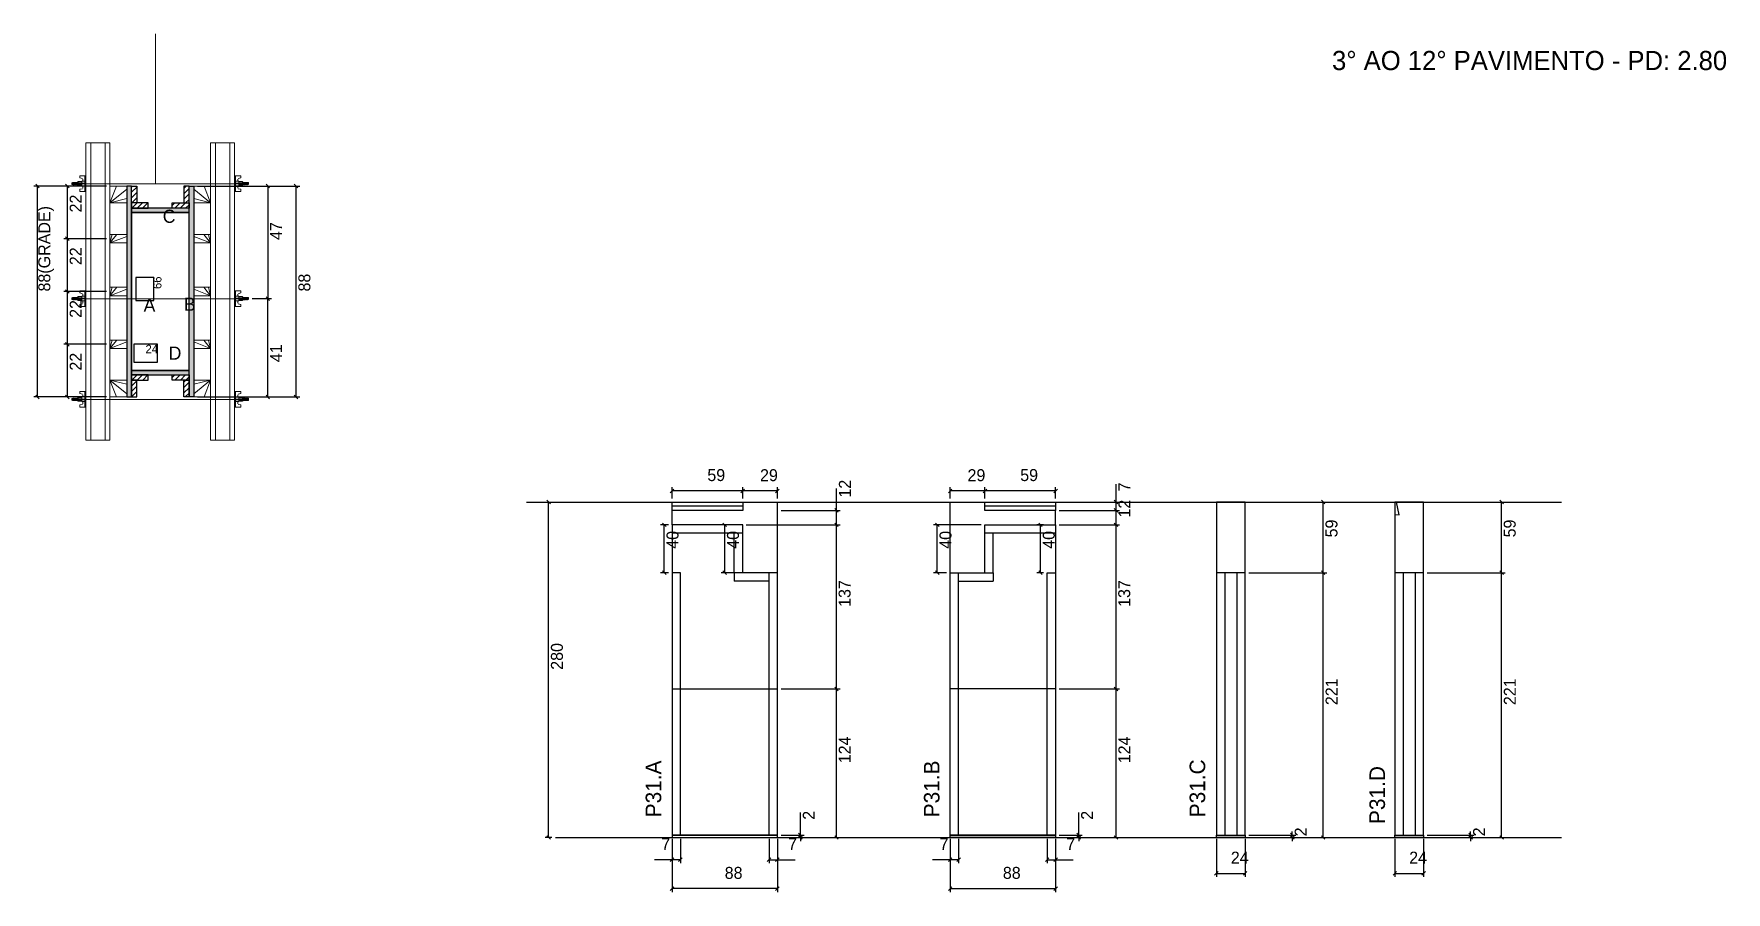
# Model space of a CAD drawing. Header units: metres. Extents: x 7427 to 8840, y 2883 to 3600.
import ezdxf

# ---------------------------------------------------------------- set-up
doc = ezdxf.new("R2010")
doc.units = ezdxf.units.M
for name, color, linetype in [('CHAPA', 7, 'Continuous'), ('COTA', 7, 'Continuous'), ('Hachura', 7, 'Continuous'), ('Madeira', 7, 'Continuous'), ('NIVEL 2° PAV.', 7, 'Continuous'), ('NOMENCLATURA', 7, 'Continuous'), ('Nível', 7, 'Continuous'), ('Painéis', 7, 'Continuous'), ('Perfil Metálico', 7, 'Continuous'), ('SARR_2.2x7', 7, 'Continuous'), ('SARRAFO', 7, 'Continuous'), ('Texto Seção', 7, 'Continuous'), ('TEXTO_GERAL', 7, 'Continuous')]:
    doc.layers.add(name, color=color, linetype=linetype)

msp = doc.modelspace()

# ---------------------------------------------------------------- hatches: boundary and pattern name
at = {"layer": 'COTA'}
h = msp.add_hatch(dxfattribs=at)
h.set_pattern_fill('AR-CONC')
h.paths.add_polyline_path([(8414.2, 3149.9), (8438.2, 3149.9), (8438.2, 3208.9), (8414.2, 3208.9), (8414.2, 3149.9)])
h = msp.add_hatch(dxfattribs=at)
h.set_pattern_fill('AR-CONC')
h.paths.add_polyline_path([(8563.1, 3149.9), (8587.1, 3149.9), (8587.1, 3208.9), (8563.1, 3208.9), (8563.1, 3149.9)])
at = {"layer": 'Hachura'}
h = msp.add_hatch(color=7, dxfattribs=at)
h.dxf.hatch_style = 1
h.paths.add_polyline_path([(7508.5, 3472.6), (7504.5, 3472.6), (7504.5, 3296.6), (7508.5, 3296.6), (7508.5, 3472.6)])
h = msp.add_hatch(dxfattribs=at)
h.set_pattern_fill('ANSI31')
h.paths.add_polyline_path([(7508.5, 3458.6), (7512.9, 3458.6), (7512.9, 3472.6), (7508.5, 3472.6), (7508.5, 3458.6)])
h = msp.add_hatch(dxfattribs=at)
h.set_pattern_fill('ANSI31')
h.paths.add_polyline_path([(7556.5, 3458.6), (7552.1, 3458.6), (7552.1, 3472.6), (7556.5, 3472.6), (7556.5, 3458.6)])
h = msp.add_hatch(color=7, dxfattribs=at)
h.dxf.hatch_style = 1
h.paths.add_polyline_path([(7556.5, 3472.6), (7560.5, 3472.6), (7560.5, 3296.6), (7556.5, 3296.6), (7556.5, 3472.6)])
h = msp.add_hatch(dxfattribs=at)
h.set_pattern_fill('ANSI31')
h.paths.add_polyline_path([(7508.5, 3454.2), (7508.5, 3458.6), (7522.5, 3458.6), (7522.5, 3454.2), (7508.5, 3454.2)])
h = msp.add_hatch(color=7, dxfattribs=at)
h.dxf.hatch_style = 1
h.paths.add_polyline_path([(7556.5, 3450.6), (7556.5, 3454.2), (7508.5, 3454.2), (7508.5, 3450.6), (7556.5, 3450.6)])
h = msp.add_hatch(color=7, dxfattribs=at)
h.dxf.hatch_style = 1
h.paths.add_polyline_path([(7556.5, 3450.6), (7556.5, 3454.2), (7508.5, 3454.2), (7508.5, 3450.6), (7556.5, 3450.6)])
h = msp.add_hatch(dxfattribs=at)
h.set_pattern_fill('ANSI31')
h.paths.add_polyline_path([(7556.5, 3454.2), (7556.5, 3458.6), (7542.5, 3458.6), (7542.5, 3454.2), (7556.5, 3454.2)])
h = msp.add_hatch(color=7, dxfattribs=at)
h.dxf.hatch_style = 1
h.paths.add_polyline_path([(7556.5, 3315), (7556.5, 3318.6), (7508.5, 3318.6), (7508.5, 3315), (7556.5, 3315)])
h = msp.add_hatch(color=7, dxfattribs=at)
h.dxf.hatch_style = 1
h.paths.add_polyline_path([(7556.5, 3315), (7556.5, 3318.6), (7508.5, 3318.6), (7508.5, 3315), (7556.5, 3315)])
h = msp.add_hatch(dxfattribs=at)
h.set_pattern_fill('ANSI31')
h.paths.add_polyline_path([(7508.5, 3310.6), (7508.5, 3315), (7522.5, 3315), (7522.5, 3310.6), (7508.5, 3310.6)])
h = msp.add_hatch(dxfattribs=at)
h.set_pattern_fill('ANSI31')
h.paths.add_polyline_path([(7508.5, 3310.6), (7512.9, 3310.6), (7512.9, 3296.6), (7508.5, 3296.6), (7508.5, 3310.6)])
h = msp.add_hatch(dxfattribs=at)
h.set_pattern_fill('ANSI31')
h.paths.add_polyline_path([(7556.5, 3310.6), (7556.5, 3315), (7542.5, 3315), (7542.5, 3310.6), (7556.5, 3310.6)])
h = msp.add_hatch(dxfattribs=at)
h.set_pattern_fill('ANSI31')
h.paths.add_polyline_path([(7556.5, 3310.6), (7552.1, 3310.6), (7552.1, 3296.6), (7556.5, 3296.6), (7556.5, 3310.6)])

# ---------------------------------------------------------------- linework, layer by layer
at = {"layer": 'CHAPA', "color": 1, "lineweight": 25}
for points in [[(7508.5, 3472.6), (7504.5, 3472.6), (7504.5, 3296.6), (7508.5, 3296.6)], [(7508.5, 3472.6), (7504.5, 3472.6), (7504.5, 3296.6), (7508.5, 3296.6)], [(7556.5, 3472.6), (7560.5, 3472.6), (7560.5, 3296.6), (7556.5, 3296.6)], [(7556.5, 3472.6), (7560.5, 3472.6), (7560.5, 3296.6), (7556.5, 3296.6)], [(7556.5, 3450.6), (7556.5, 3454.2), (7508.5, 3454.2), (7508.5, 3450.6)], [(7556.5, 3450.6), (7556.5, 3454.2), (7508.5, 3454.2), (7508.5, 3450.6)], [(7556.5, 3315), (7556.5, 3318.6), (7508.5, 3318.6), (7508.5, 3315)], [(7556.5, 3315), (7556.5, 3318.6), (7508.5, 3318.6), (7508.5, 3315)]]:
    msp.add_lwpolyline(points, close=True, dxfattribs=at)
at = {"layer": 'COTA', "color": 241, "lineweight": 25}
for p, q in [((7487.5, 3472.6), (7427, 3472.6)), ((7430, 3296.6), (7430, 3472.6)), ((7487.5, 3472.6), (7451.9, 3472.6)), ((7454.9, 3472.6), (7454.9, 3428.6)), ((7563.5, 3472.6), (7648.9, 3472.6)), ((7597.5, 3472.6), (7625.3, 3472.6)), ((7622.3, 3472.6), (7622.3, 3378.7)), ((7645.9, 3296.6), (7645.9, 3472.6)), ((7487.5, 3428.6), (7451.9, 3428.6)), ((7487.5, 3428.6), (7451.9, 3428.6)), ((7454.9, 3428.6), (7454.9, 3384.6)), ((7487.5, 3384.6), (7451.9, 3384.6)), ((7487.5, 3384.6), (7451.9, 3384.6)), ((7454.9, 3384.6), (7454.9, 3340.6)), ((7609.3, 3378.7), (7625.3, 3378.7)), ((7609.3, 3378.7), (7625.3, 3378.7)), ((7622.3, 3296.6), (7622.3, 3378.7)), ((7487.5, 3340.6), (7451.9, 3340.6)), ((7487.5, 3340.6), (7451.9, 3340.6)), ((7454.9, 3340.6), (7454.9, 3296.6)), ((7487.5, 3296.6), (7427, 3296.6)), ((7487.5, 3296.6), (7451.9, 3296.6)), ((7563.5, 3296.6), (7648.9, 3296.6)), ((7597.5, 3296.6), (7625.3, 3296.6)), ((8018.7, 3208.9), (8047.7, 3208.9)), ((8047.7, 3149.9), (8047.7, 3208.9)), ((8191.9, 3149.9), (8191.9, 3208.9)), ((8191.9, 3208.9), (8220.9, 3208.9)), ((7959.7, 3189.9), (7959.7, 3201.9)), ((8279.9, 3189.9), (8279.9, 3201.9)), ((8272.9, 3149.9), (8279.9, 3149.9))]:
    msp.add_line(p, q, dxfattribs=at)
at = {"layer": 'COTA', "color": 0, "lineweight": 25}
for p, q in [((7431.5, 3471.1), (7428.5, 3474.1)), ((7456.4, 3471.1), (7453.4, 3474.1)), ((7623.8, 3471.1), (7620.8, 3474.1)), ((7647.4, 3471.1), (7644.4, 3474.1)), ((7453.4, 3430.1), (7456.4, 3427.1)), ((7456.4, 3427.1), (7453.4, 3430.1)), ((7453.4, 3386.1), (7456.4, 3383.1)), ((7456.4, 3383.1), (7453.4, 3386.1)), ((7623.8, 3377.2), (7620.8, 3380.2)), ((7620.8, 3380.2), (7623.8, 3377.2)), ((7453.4, 3342.1), (7456.4, 3339.1)), ((7456.4, 3339.1), (7453.4, 3342.1)), ((7428.5, 3298.1), (7431.5, 3295.1)), ((7453.4, 3298.1), (7456.4, 3295.1)), ((7620.8, 3298.1), (7623.8, 3295.1)), ((7644.4, 3298.1), (7647.4, 3295.1)), ((7961.2, 3219.7), (7958.2, 3216.7)), ((8017.2, 3216.7), (8020.2, 3219.7)), ((8020.2, 3219.7), (8017.2, 3216.7)), ((8046.2, 3216.7), (8049.2, 3219.7)), ((8193.4, 3219.7), (8190.4, 3216.7)), ((8219.4, 3216.7), (8222.4, 3219.7)), ((8222.4, 3219.7), (8219.4, 3216.7)), ((8278.4, 3216.7), (8281.4, 3219.7)), ((8331.9, 3207.4), (8328.9, 3210.4)), ((8504.8, 3207.4), (8501.8, 3210.4)), ((8653.7, 3207.4), (8650.7, 3210.4)), ((8098.5, 3200.4), (8095.5, 3203.4)), ((8331.9, 3200.4), (8328.9, 3203.4)), ((8328.9, 3203.4), (8331.9, 3200.4)), ((7954.7, 3188.4), (7951.7, 3191.4)), ((8005.2, 3188.4), (8002.2, 3191.4)), ((8098.5, 3188.4), (8095.5, 3191.4)), ((8095.5, 3191.4), (8098.5, 3188.4)), ((8182.6, 3188.4), (8179.6, 3191.4)), ((8268.8, 3188.4), (8265.8, 3191.4)), ((8331.9, 3188.4), (8328.9, 3191.4)), ((8328.9, 3191.4), (8331.9, 3188.4)), ((7951.7, 3151.4), (7954.7, 3148.4)), ((8002.2, 3151.4), (8005.2, 3148.4)), ((8179.6, 3151.4), (8182.6, 3148.4)), ((8265.8, 3151.4), (8268.8, 3148.4)), ((8501.8, 3151.4), (8504.8, 3148.4)), ((8504.8, 3148.4), (8501.8, 3151.4)), ((8650.7, 3151.4), (8653.7, 3148.4)), ((8653.7, 3148.4), (8650.7, 3151.4)), ((8095.5, 3054.4), (8098.5, 3051.4)), ((8098.5, 3051.4), (8095.5, 3054.4)), ((8328.9, 3054.4), (8331.9, 3051.4)), ((8331.9, 3051.4), (8328.9, 3054.4)), ((8065.4, 2932.4), (8068.4, 2929.4)), ((8068.4, 2927.4), (8065.4, 2930.4)), ((8095.5, 2930.4), (8098.5, 2927.4)), ((8297.7, 2932.4), (8300.7, 2929.4)), ((8300.7, 2927.4), (8297.7, 2930.4)), ((8328.9, 2930.4), (8331.9, 2927.4)), ((8476, 2932.4), (8479, 2929.4)), ((8479, 2927.4), (8476, 2930.4)), ((8501.8, 2930.4), (8504.8, 2927.4)), ((8624.9, 2932.4), (8627.9, 2929.4)), ((8627.9, 2927.4), (8624.9, 2930.4)), ((8650.7, 2930.4), (8653.7, 2927.4)), ((7961.2, 2911.9), (7958.2, 2908.9)), ((7965.2, 2908.9), (7968.2, 2911.9)), ((8042.2, 2911.9), (8039.2, 2908.9)), ((8046.2, 2908.9), (8049.2, 2911.9)), ((8193.4, 2911.9), (8190.4, 2908.9)), ((8197.4, 2908.9), (8200.4, 2911.9)), ((8274.4, 2911.9), (8271.4, 2908.9)), ((8278.4, 2908.9), (8281.4, 2911.9)), ((8415.7, 2900.5), (8412.7, 2897.5)), ((8436.7, 2897.5), (8439.7, 2900.5)), ((8564.6, 2900.5), (8561.6, 2897.5)), ((8585.6, 2897.5), (8588.6, 2900.5)), ((7961.2, 2887.8), (7958.2, 2884.8)), ((8046.2, 2884.8), (8049.2, 2887.8)), ((8193.4, 2887.8), (8190.4, 2884.8)), ((8278.4, 2884.8), (8281.4, 2887.8))]:
    msp.add_line(p, q, dxfattribs=at)
at = {"layer": 'COTA', "color": 180, "lineweight": 25}
for p, q in [((7527, 3396.2), (7512, 3396.2)), ((7512, 3396.2), (7512, 3377.2)), ((7527, 3377.2), (7527, 3396.2)), ((7512, 3377.2), (7527, 3377.2)), ((7530.1, 3340.6), (7510.4, 3340.6)), ((7510.4, 3340.6), (7510.4, 3325.6)), ((7530.1, 3325.6), (7530.1, 3340.6)), ((7510.4, 3325.6), (7530.1, 3325.6))]:
    msp.add_line(p, q, dxfattribs=at)
at = {"layer": 'COTA', "color": 4, "lineweight": 25}
for p, q in [((7959.7, 3211.9), (7959.7, 3221.2)), ((8018.7, 3211.9), (8018.7, 3221.2)), ((8018.7, 3211.9), (8018.7, 3221.2)), ((8047.7, 3211.9), (8047.7, 3221.2)), ((8191.9, 3211.9), (8191.9, 3221.2)), ((8220.9, 3211.9), (8220.9, 3221.2)), ((8220.9, 3211.9), (8220.9, 3221.2)), ((8279.9, 3211.9), (8279.9, 3221.2)), ((8330.4, 3208.9), (8330.4, 3223.7)), ((8018.7, 3218.2), (7959.7, 3218.2)), ((8047.7, 3218.2), (8018.7, 3218.2)), ((8097, 3201.9), (8097, 3220.2)), ((8220.9, 3218.2), (8191.9, 3218.2)), ((8279.9, 3218.2), (8220.9, 3218.2)), ((8282.9, 3208.9), (8333.4, 3208.9)), ((8330.4, 3201.9), (8330.4, 3208.9)), ((8441.2, 3208.9), (8506.3, 3208.9)), ((8503.3, 3149.9), (8503.3, 3208.9)), ((8590.1, 3208.9), (8655.2, 3208.9)), ((8652.2, 3149.9), (8652.2, 3208.9)), ((8050.7, 3201.9), (8100, 3201.9)), ((8097, 3189.9), (8097, 3201.9)), ((8282.9, 3201.9), (8333.4, 3201.9)), ((8282.9, 3201.9), (8333.4, 3201.9)), ((8330.4, 3189.9), (8330.4, 3201.9)), ((7956.7, 3189.9), (7950.2, 3189.9)), ((7953.2, 3149.9), (7953.2, 3189.9)), ((8015.7, 3189.9), (8000.7, 3189.9)), ((8003.7, 3149.9), (8003.7, 3189.9)), ((8021.7, 3189.9), (8100, 3189.9)), ((8021.7, 3189.9), (8100, 3189.9)), ((8097, 3052.9), (8097, 3189.9)), ((8217.9, 3189.9), (8178.1, 3189.9)), ((8181.1, 3149.9), (8181.1, 3189.9)), ((8269.9, 3189.9), (8264.3, 3189.9)), ((8267.3, 3149.9), (8267.3, 3189.9)), ((8282.9, 3189.9), (8333.4, 3189.9)), ((8282.9, 3189.9), (8333.4, 3189.9)), ((8330.4, 3052.9), (8330.4, 3189.9)), ((7956.7, 3149.9), (7950.2, 3149.9)), ((8015.7, 3149.9), (8000.7, 3149.9)), ((8188.9, 3149.9), (8178.1, 3149.9)), ((8269.9, 3149.9), (8264.3, 3149.9)), ((8441.2, 3149.9), (8506.3, 3149.9)), ((8441.2, 3149.9), (8506.3, 3149.9)), ((8503.3, 2928.9), (8503.3, 3149.9)), ((8590.1, 3149.9), (8655.2, 3149.9)), ((8590.1, 3149.9), (8655.2, 3149.9)), ((8652.2, 2928.9), (8652.2, 3149.9)), ((8050.7, 3052.9), (8100, 3052.9)), ((8050.7, 3052.9), (8100, 3052.9)), ((8097, 2928.9), (8097, 3052.9)), ((8282.9, 3052.9), (8333.4, 3052.9)), ((8282.9, 3052.9), (8333.4, 3052.9)), ((8330.4, 2928.9), (8330.4, 3052.9)), ((8066.9, 2930.9), (8066.9, 2949.7)), ((8299.2, 2930.9), (8299.2, 2949.7)), ((7959.7, 2927.9), (7959.7, 2883.3)), ((7959.7, 2925.9), (7959.7, 2907.4)), ((7966.7, 2927.9), (7966.7, 2907.4)), ((8040.7, 2927.9), (8040.7, 2907.4)), ((8047.7, 2927.9), (8047.7, 2883.3)), ((8047.7, 2925.9), (8047.7, 2907.4)), ((8050.7, 2930.9), (8069.9, 2930.9)), ((8050.7, 2928.9), (8069.9, 2928.9)), ((8050.7, 2928.9), (8100, 2928.9)), ((8066.9, 2928.9), (8066.9, 2930.9)), ((8066.9, 2928.9), (8066.9, 2925.9)), ((8191.9, 2927.9), (8191.9, 2883.3)), ((8191.9, 2925.9), (8191.9, 2907.4)), ((8198.9, 2927.9), (8198.9, 2907.4)), ((8272.9, 2927.9), (8272.9, 2907.4)), ((8279.9, 2927.9), (8279.9, 2883.3)), ((8279.9, 2925.9), (8279.9, 2907.4)), ((8282.9, 2930.9), (8302.2, 2930.9)), ((8282.9, 2928.9), (8302.2, 2928.9)), ((8282.9, 2928.9), (8333.4, 2928.9)), ((8299.2, 2928.9), (8299.2, 2930.9)), ((8299.2, 2928.9), (8299.2, 2925.9)), ((8414.2, 2927.9), (8414.2, 2896)), ((8438.2, 2927.9), (8438.2, 2896)), ((8441.2, 2930.9), (8480.5, 2930.9)), ((8441.2, 2928.9), (8480.5, 2928.9)), ((8441.2, 2928.9), (8506.3, 2928.9)), ((8477.5, 2930.9), (8477.5, 2933.9)), ((8477.5, 2928.9), (8477.5, 2930.9)), ((8477.5, 2928.9), (8477.5, 2925.9)), ((8563.1, 2927.9), (8563.1, 2896)), ((8587.1, 2927.9), (8587.1, 2896)), ((8590.1, 2930.9), (8629.4, 2930.9)), ((8590.1, 2928.9), (8629.4, 2928.9)), ((8590.1, 2928.9), (8655.2, 2928.9)), ((8626.4, 2930.9), (8626.4, 2933.9)), ((8626.4, 2928.9), (8626.4, 2930.9)), ((8626.4, 2928.9), (8626.4, 2925.9)), ((7959.7, 2910.4), (7945, 2910.4)), ((7966.7, 2910.4), (7959.7, 2910.4)), ((8040.7, 2910.4), (8047.7, 2910.4)), ((8047.7, 2910.4), (8062.4, 2910.4)), ((8191.9, 2910.4), (8177.2, 2910.4)), ((8198.9, 2910.4), (8191.9, 2910.4)), ((8272.9, 2910.4), (8279.9, 2910.4)), ((8279.9, 2910.4), (8294.7, 2910.4)), ((8414.2, 2899), (8438.2, 2899)), ((8563.1, 2899), (8587.1, 2899)), ((8047.7, 2886.3), (7959.7, 2886.3)), ((8191.9, 2886.3), (8279.9, 2886.3))]:
    msp.add_line(p, q, dxfattribs=at)
at = {"layer": 'COTA', "color": 241, "lineweight": 25}
for points in [[(8438.2, 3149.9), (8438.2, 3208.9), (8414.2, 3208.9), (8414.2, 3149.9)], [(8587.1, 3149.9), (8587.1, 3208.9), (8563.1, 3208.9), (8563.1, 3149.9)]]:
    msp.add_lwpolyline(points, dxfattribs=at)
at = {"layer": 'Hachura', "color": 0, "lineweight": 9}
for p, q in [((7459.1, 3475.7), (7458.7, 3475.3)), ((7458.7, 3475.3), (7458.7, 3474.1)), ((7459.4, 3475.7), (7459.1, 3475.7)), ((7459.1, 3473.7), (7459.1, 3475.7)), ((7459.4, 3475.7), (7460.3, 3473.7)), ((7459.4, 3475.7), (7460.3, 3473.7)), ((7459.5, 3475.7), (7460.6, 3473.6)), ((7460.8, 3473.6), (7459.7, 3475.8)), ((7460.5, 3475.7), (7459.9, 3475.7)), ((7460.9, 3473.7), (7459.9, 3475.7)), ((7460.5, 3475.7), (7461.5, 3473.7)), ((7460.6, 3475.7), (7461.7, 3473.6)), ((7461.9, 3473.6), (7460.9, 3475.8)), ((7461.7, 3475.7), (7461.1, 3475.7)), ((7462, 3473.7), (7461.1, 3475.7)), ((7461.3, 3475.7), (7461.1, 3475.7)), ((7461.7, 3475.7), (7462.7, 3473.7)), ((7461.8, 3475.7), (7462.9, 3473.6)), ((7463.1, 3473.6), (7462, 3475.8)), ((7462.9, 3475.7), (7462.2, 3475.7)), ((7463.2, 3473.7), (7462.2, 3475.7)), ((7462.9, 3475.7), (7463.8, 3473.7)), ((7463.8, 3474.5), (7463.2, 3475.8)), ((7463.8, 3474.8), (7463.4, 3475.7)), ((7463.8, 3475.7), (7463.4, 3475.7)), ((7463.8, 3473), (7463.8, 3476.3)), ((7463.8, 3476.3), (7467, 3476.3)), ((7463.9, 3473), (7463.9, 3476.3)), ((7470.5, 3481.1), (7465.4, 3481.1)), ((7465.4, 3481.1), (7465.4, 3479.4)), ((7465.4, 3479.4), (7467.6, 3478.8)), ((7467, 3476.6), (7467, 3472.7)), ((7469.6, 3476.6), (7467, 3476.6)), ((7467.8, 3478.5), (7467.8, 3476.6)), ((7469.6, 3481.1), (7469.6, 3468.2)), ((7469.6, 3481.1), (7469.6, 3475.9)), ((7469.6, 3480.9), (7470.5, 3480.9)), ((7469.6, 3480.7), (7470.5, 3480.7)), ((7469.6, 3480.4), (7470.5, 3480.4)), ((7469.6, 3479.9), (7470.5, 3479.9)), ((7469.6, 3479.1), (7470.5, 3479.1)), ((7469.6, 3477.7), (7470.5, 3477.7)), ((7469.6, 3474.6), (7469.6, 3476.6)), ((7469.6, 3475.9), (7469.6, 3475.3)), ((7469.9, 3475.6), (7469.7, 3475.6)), ((7470.4, 3475.6), (7469.9, 3475.6)), ((7470.5, 3468.2), (7470.5, 3481.1)), ((7470.5, 3469.1), (7470.5, 3477)), ((7594.5, 3468.2), (7594.5, 3481.1)), ((7594.5, 3481.1), (7599.7, 3481.1)), ((7595.5, 3480.9), (7594.5, 3480.9)), ((7595.5, 3480.7), (7594.5, 3480.7)), ((7595.5, 3480.4), (7594.5, 3480.4)), ((7595.5, 3479.9), (7594.5, 3479.9)), ((7595.5, 3479.1), (7594.5, 3479.1)), ((7595.5, 3477.7), (7594.5, 3477.7)), ((7594.5, 3469.1), (7594.5, 3477)), ((7594.7, 3475.6), (7595.1, 3475.6)), ((7595.1, 3475.6), (7595.3, 3475.6)), ((7595.4, 3481.1), (7595.4, 3468.2)), ((7595.4, 3481.1), (7595.4, 3475.9)), ((7595.4, 3474.6), (7595.4, 3476.6)), ((7595.4, 3476.6), (7598, 3476.6)), ((7595.4, 3475.9), (7595.4, 3475.3)), ((7597.2, 3478.5), (7597.2, 3476.6)), ((7599.7, 3479.4), (7597.5, 3478.8)), ((7598, 3476.6), (7598, 3472.7)), ((7601.2, 3476.3), (7598, 3476.3)), ((7599.7, 3481.1), (7599.7, 3479.4)), ((7601.2, 3473), (7601.2, 3476.3)), ((7601.2, 3473), (7601.2, 3476.3)), ((7601.2, 3474.5), (7601.9, 3475.8)), ((7602.2, 3475.7), (7601.2, 3473.7)), ((7601.2, 3474.8), (7601.7, 3475.7)), ((7601.2, 3475.7), (7601.7, 3475.7)), ((7601.9, 3473.7), (7602.9, 3475.7)), ((7602, 3473.6), (7603, 3475.8)), ((7602.2, 3475.7), (7602.9, 3475.7)), ((7603.3, 3475.7), (7602.2, 3473.6)), ((7603.4, 3475.7), (7602.4, 3473.7)), ((7603, 3473.7), (7604, 3475.7)), ((7603.1, 3473.6), (7604.2, 3475.8)), ((7603.4, 3475.7), (7604, 3475.7)), ((7604.4, 3475.7), (7603.4, 3473.6)), ((7604.5, 3475.7), (7603.6, 3473.7)), ((7603.8, 3475.7), (7604, 3475.7)), ((7604.2, 3473.7), (7605.2, 3475.7)), ((7604.3, 3473.6), (7605.4, 3475.8)), ((7604.5, 3475.7), (7605.2, 3475.7)), ((7605.6, 3475.7), (7604.5, 3473.6)), ((7605.7, 3475.7), (7604.7, 3473.7)), ((7605.7, 3475.7), (7604.7, 3473.7)), ((7605.7, 3475.7), (7606, 3475.7)), ((7606, 3475.7), (7606.3, 3475.3)), ((7606, 3473.7), (7606, 3475.7)), ((7606.3, 3475.3), (7606.3, 3474.1)), ((7459.1, 3473.7), (7458.7, 3474.1)), ((7459.7, 3473.7), (7459.1, 3475)), ((7459.6, 3473.6), (7459.1, 3474.8)), ((7459.1, 3474.3), (7459.4, 3473.6)), ((7459.1, 3474), (7459.2, 3473.7)), ((7459.7, 3473.7), (7460.3, 3473.7)), ((7461.5, 3473.7), (7460.9, 3473.7)), ((7462.2, 3473.7), (7462, 3473.7)), ((7462.2, 3473.7), (7462.7, 3473.7)), ((7463.2, 3473.7), (7463.8, 3473.7)), ((7463.8, 3475.3), (7467, 3475.3)), ((7463.8, 3473.7), (7467, 3473.7)), ((7467, 3473), (7463.8, 3473)), ((7465.4, 3469.9), (7467.6, 3470.4)), ((7465.4, 3468.2), (7465.4, 3469.9)), ((7469.6, 3468.2), (7465.4, 3468.2)), ((7467, 3472.7), (7467, 3473)), ((7467, 3472.7), (7467, 3473)), ((7467, 3472.7), (7469.6, 3472.7)), ((7469.6, 3475), (7467.6, 3475)), ((7467.6, 3474.4), (7469.6, 3474.4)), ((7467.8, 3470.8), (7467.8, 3472.7)), ((7469.6, 3474.6), (7470.5, 3474.6)), ((7469.6, 3471.6), (7470.5, 3471.6)), ((7469.6, 3470.2), (7470.5, 3470.2)), ((7469.6, 3469.3), (7470.5, 3469.3)), ((7469.6, 3468.9), (7470.5, 3468.9)), ((7469.6, 3468.5), (7470.5, 3468.5)), ((7469.6, 3468.3), (7470.5, 3468.3)), ((7469.6, 3468.2), (7470.5, 3468.2)), ((7469.8, 3473.7), (7470.2, 3473.7)), ((7595.4, 3474.6), (7594.5, 3474.6)), ((7595.5, 3471.6), (7594.5, 3471.6)), ((7595.5, 3470.2), (7594.5, 3470.2)), ((7595.5, 3469.3), (7594.5, 3469.3)), ((7595.5, 3468.9), (7594.5, 3468.9)), ((7595.5, 3468.5), (7594.5, 3468.5)), ((7595.5, 3468.3), (7594.5, 3468.3)), ((7595.4, 3468.2), (7594.5, 3468.2)), ((7595.3, 3473.7), (7594.9, 3473.7)), ((7595.4, 3475), (7597.4, 3475)), ((7597.4, 3474.4), (7595.4, 3474.4)), ((7598, 3472.7), (7595.4, 3472.7)), ((7595.4, 3468.2), (7599.7, 3468.2)), ((7597.2, 3470.8), (7597.2, 3472.7)), ((7599.7, 3469.9), (7597.5, 3470.4)), ((7601.2, 3475.3), (7598, 3475.3)), ((7601.2, 3473.7), (7598, 3473.7)), ((7598, 3473), (7601.2, 3473)), ((7598, 3472.7), (7598, 3473)), ((7598, 3472.7), (7598, 3473)), ((7599.7, 3468.2), (7599.7, 3469.9)), ((7601.9, 3473.7), (7601.2, 3473.7)), ((7602.8, 3473.7), (7602.4, 3473.7)), ((7602.8, 3473.7), (7603, 3473.7)), ((7603.6, 3473.7), (7604.2, 3473.7)), ((7605.4, 3473.7), (7604.7, 3473.7)), ((7605.4, 3473.7), (7606, 3475)), ((7605.4, 3473.6), (7606, 3474.8)), ((7606, 3474.3), (7605.7, 3473.6)), ((7606, 3474), (7605.9, 3473.7)), ((7606, 3473.7), (7606.3, 3474.1)), ((7459.1, 3379.7), (7458.7, 3379.3)), ((7458.7, 3379.3), (7458.7, 3378.1)), ((7459.1, 3377.7), (7458.7, 3378.1)), ((7459.4, 3379.7), (7459.1, 3379.7)), ((7459.1, 3377.7), (7459.1, 3379.7)), ((7459.7, 3377.7), (7459.1, 3379)), ((7459.6, 3377.6), (7459.1, 3378.8)), ((7459.1, 3378.3), (7459.4, 3377.6)), ((7459.1, 3378), (7459.2, 3377.7)), ((7459.4, 3379.7), (7460.3, 3377.7)), ((7459.4, 3379.7), (7460.3, 3377.7)), ((7459.5, 3379.7), (7460.6, 3377.6)), ((7460.8, 3377.6), (7459.7, 3379.8)), ((7459.7, 3377.7), (7460.3, 3377.7)), ((7460.5, 3379.7), (7459.9, 3379.7)), ((7460.9, 3377.7), (7459.9, 3379.7)), ((7460.5, 3379.7), (7461.5, 3377.7)), ((7460.6, 3379.7), (7461.7, 3377.6)), ((7461.9, 3377.6), (7460.9, 3379.8)), ((7461.5, 3377.7), (7460.9, 3377.7)), ((7461.7, 3379.7), (7461.1, 3379.7)), ((7462, 3377.7), (7461.1, 3379.7)), ((7461.3, 3379.7), (7461.1, 3379.7)), ((7461.7, 3379.7), (7462.7, 3377.7)), ((7461.8, 3379.7), (7462.9, 3377.6)), ((7463.1, 3377.6), (7462, 3379.8)), ((7462.2, 3377.7), (7462, 3377.7)), ((7462.9, 3379.7), (7462.2, 3379.7)), ((7463.2, 3377.7), (7462.2, 3379.7)), ((7462.2, 3377.7), (7462.7, 3377.7)), ((7462.9, 3379.7), (7463.8, 3377.7)), ((7463.8, 3378.5), (7463.2, 3379.8)), ((7463.2, 3377.7), (7463.8, 3377.7)), ((7463.8, 3378.8), (7463.4, 3379.7)), ((7463.8, 3379.7), (7463.4, 3379.7)), ((7463.8, 3377), (7463.8, 3380.3)), ((7463.8, 3380.3), (7467, 3380.3)), ((7463.8, 3379.3), (7467, 3379.3)), ((7463.8, 3377.7), (7467, 3377.7)), ((7467, 3377), (7463.8, 3377)), ((7463.9, 3377), (7463.9, 3380.3)), ((7470.5, 3385.1), (7465.4, 3385.1)), ((7465.4, 3385.1), (7465.4, 3383.4)), ((7465.4, 3383.4), (7467.6, 3382.8)), ((7467, 3380.6), (7467, 3376.7)), ((7469.6, 3380.6), (7467, 3380.6)), ((7467, 3376.7), (7467, 3377)), ((7467, 3376.7), (7467, 3377)), ((7467, 3376.7), (7469.6, 3376.7)), ((7469.6, 3379), (7467.6, 3379)), ((7467.6, 3378.4), (7469.6, 3378.4)), ((7467.8, 3382.5), (7467.8, 3380.6)), ((7467.8, 3374.8), (7467.8, 3376.7)), ((7469.6, 3385.1), (7469.6, 3372.2)), ((7469.6, 3385.1), (7469.6, 3379.9)), ((7469.6, 3384.9), (7470.5, 3384.9)), ((7469.6, 3384.7), (7470.5, 3384.7)), ((7469.6, 3384.4), (7470.5, 3384.4)), ((7469.6, 3383.9), (7470.5, 3383.9)), ((7469.6, 3383.1), (7470.5, 3383.1)), ((7469.6, 3381.7), (7470.5, 3381.7)), ((7469.6, 3378.6), (7469.6, 3380.6)), ((7469.6, 3379.9), (7469.6, 3379.3)), ((7469.6, 3378.6), (7470.5, 3378.6)), ((7469.9, 3379.6), (7469.7, 3379.6)), ((7469.8, 3377.7), (7470.2, 3377.7)), ((7470.4, 3379.6), (7469.9, 3379.6)), ((7470.5, 3372.2), (7470.5, 3385.1)), ((7470.5, 3373.1), (7470.5, 3381)), ((7594.5, 3372.2), (7594.5, 3385.1)), ((7594.5, 3385.1), (7599.7, 3385.1)), ((7595.5, 3384.9), (7594.5, 3384.9)), ((7595.5, 3384.7), (7594.5, 3384.7)), ((7595.5, 3384.4), (7594.5, 3384.4)), ((7595.5, 3383.9), (7594.5, 3383.9)), ((7595.5, 3383.1), (7594.5, 3383.1)), ((7595.5, 3381.7), (7594.5, 3381.7)), ((7594.5, 3373.1), (7594.5, 3381)), ((7595.4, 3378.6), (7594.5, 3378.6)), ((7594.7, 3379.6), (7595.1, 3379.6)), ((7595.3, 3377.7), (7594.9, 3377.7)), ((7595.1, 3379.6), (7595.3, 3379.6)), ((7595.4, 3385.1), (7595.4, 3372.2)), ((7595.4, 3385.1), (7595.4, 3379.9)), ((7595.4, 3378.6), (7595.4, 3380.6)), ((7595.4, 3380.6), (7598, 3380.6)), ((7595.4, 3379.9), (7595.4, 3379.3)), ((7595.4, 3379), (7597.4, 3379)), ((7597.4, 3378.4), (7595.4, 3378.4)), ((7598, 3376.7), (7595.4, 3376.7)), ((7597.2, 3382.5), (7597.2, 3380.6)), ((7597.2, 3374.8), (7597.2, 3376.7)), ((7599.7, 3383.4), (7597.5, 3382.8)), ((7598, 3380.6), (7598, 3376.7)), ((7601.2, 3380.3), (7598, 3380.3)), ((7601.2, 3379.3), (7598, 3379.3)), ((7601.2, 3377.7), (7598, 3377.7)), ((7598, 3377), (7601.2, 3377)), ((7598, 3376.7), (7598, 3377)), ((7598, 3376.7), (7598, 3377)), ((7599.7, 3385.1), (7599.7, 3383.4)), ((7601.2, 3377), (7601.2, 3380.3)), ((7601.2, 3377), (7601.2, 3380.3)), ((7601.2, 3378.5), (7601.9, 3379.8)), ((7602.2, 3379.7), (7601.2, 3377.7)), ((7601.2, 3378.8), (7601.7, 3379.7)), ((7601.2, 3379.7), (7601.7, 3379.7)), ((7601.9, 3377.7), (7601.2, 3377.7)), ((7601.9, 3377.7), (7602.9, 3379.7)), ((7602, 3377.6), (7603, 3379.8)), ((7602.2, 3379.7), (7602.9, 3379.7)), ((7603.3, 3379.7), (7602.2, 3377.6)), ((7603.4, 3379.7), (7602.4, 3377.7)), ((7602.8, 3377.7), (7602.4, 3377.7)), ((7602.8, 3377.7), (7603, 3377.7)), ((7603, 3377.7), (7604, 3379.7)), ((7603.1, 3377.6), (7604.2, 3379.8)), ((7603.4, 3379.7), (7604, 3379.7)), ((7604.4, 3379.7), (7603.4, 3377.6)), ((7604.5, 3379.7), (7603.6, 3377.7)), ((7603.6, 3377.7), (7604.2, 3377.7)), ((7603.8, 3379.7), (7604, 3379.7)), ((7604.2, 3377.7), (7605.2, 3379.7)), ((7604.3, 3377.6), (7605.4, 3379.8)), ((7604.5, 3379.7), (7605.2, 3379.7)), ((7605.6, 3379.7), (7604.5, 3377.6)), ((7605.7, 3379.7), (7604.7, 3377.7)), ((7605.7, 3379.7), (7604.7, 3377.7)), ((7605.4, 3377.7), (7604.7, 3377.7)), ((7605.4, 3377.7), (7606, 3379)), ((7605.4, 3377.6), (7606, 3378.8)), ((7605.7, 3379.7), (7606, 3379.7)), ((7606, 3378.3), (7605.7, 3377.6)), ((7606, 3378), (7605.9, 3377.7)), ((7606, 3379.7), (7606.3, 3379.3)), ((7606, 3377.7), (7606, 3379.7)), ((7606, 3377.7), (7606.3, 3378.1)), ((7606.3, 3379.3), (7606.3, 3378.1)), ((7465.4, 3373.9), (7467.6, 3374.4)), ((7465.4, 3372.2), (7465.4, 3373.9)), ((7469.6, 3372.2), (7465.4, 3372.2)), ((7469.6, 3375.6), (7470.5, 3375.6)), ((7469.6, 3374.2), (7470.5, 3374.2)), ((7469.6, 3373.3), (7470.5, 3373.3)), ((7469.6, 3372.9), (7470.5, 3372.9)), ((7469.6, 3372.5), (7470.5, 3372.5)), ((7469.6, 3372.3), (7470.5, 3372.3)), ((7469.6, 3372.2), (7470.5, 3372.2)), ((7595.5, 3375.6), (7594.5, 3375.6)), ((7595.5, 3374.2), (7594.5, 3374.2)), ((7595.5, 3373.3), (7594.5, 3373.3)), ((7595.5, 3372.9), (7594.5, 3372.9)), ((7595.5, 3372.5), (7594.5, 3372.5)), ((7595.5, 3372.3), (7594.5, 3372.3)), ((7595.4, 3372.2), (7594.5, 3372.2)), ((7595.4, 3372.2), (7599.7, 3372.2)), ((7599.7, 3373.9), (7597.5, 3374.4)), ((7599.7, 3372.2), (7599.7, 3373.9)), ((7459.1, 3295.5), (7458.7, 3295.2)), ((7458.7, 3293.9), (7458.7, 3295.2)), ((7459.1, 3293.6), (7458.7, 3293.9)), ((7459.1, 3295), (7459.4, 3295.7)), ((7459.6, 3295.6), (7459.1, 3294.5)), ((7459.1, 3295.3), (7459.2, 3295.5)), ((7459.7, 3295.5), (7459.1, 3294.2)), ((7459.1, 3295.5), (7459.1, 3293.6)), ((7459.4, 3293.6), (7459.1, 3293.6)), ((7459.4, 3293.6), (7460.3, 3295.5)), ((7459.4, 3293.6), (7460.3, 3295.5)), ((7459.5, 3293.5), (7460.6, 3295.7)), ((7460.8, 3295.6), (7459.7, 3293.5)), ((7459.7, 3295.5), (7460.3, 3295.5)), ((7460.9, 3295.5), (7459.9, 3293.6)), ((7460.5, 3293.6), (7459.9, 3293.6)), ((7460.5, 3293.6), (7461.5, 3295.5)), ((7460.6, 3293.5), (7461.7, 3295.7)), ((7461.9, 3295.6), (7460.9, 3293.5)), ((7461.5, 3295.5), (7460.9, 3295.5)), ((7462, 3295.5), (7461.1, 3293.6)), ((7461.7, 3293.6), (7461.1, 3293.6)), ((7461.3, 3293.6), (7461.1, 3293.6)), ((7461.7, 3293.6), (7462.7, 3295.5)), ((7461.8, 3293.5), (7462.9, 3295.7)), ((7463.1, 3295.6), (7462, 3293.5)), ((7462.2, 3295.5), (7462, 3295.5)), ((7462.2, 3295.5), (7462.7, 3295.5)), ((7463.2, 3295.5), (7462.2, 3293.6)), ((7462.9, 3293.6), (7462.2, 3293.6)), ((7462.9, 3293.6), (7463.8, 3295.5)), ((7463.2, 3295.5), (7463.8, 3295.5)), ((7463.8, 3294.8), (7463.2, 3293.5)), ((7463.8, 3294.5), (7463.4, 3293.6)), ((7463.8, 3293.6), (7463.4, 3293.6)), ((7463.8, 3296.3), (7463.8, 3293)), ((7467, 3296.3), (7463.8, 3296.3)), ((7463.8, 3295.5), (7467, 3295.5)), ((7463.8, 3294), (7467, 3294)), ((7463.8, 3293), (7467, 3293)), ((7463.9, 3296.3), (7463.9, 3293)), ((7469.6, 3301.1), (7465.4, 3301.1)), ((7465.4, 3301.1), (7465.4, 3299.4)), ((7465.4, 3299.4), (7467.6, 3298.8)), ((7467, 3292.7), (7467, 3296.6)), ((7467, 3296.6), (7469.6, 3296.6)), ((7467, 3296.6), (7467, 3296.3)), ((7467, 3296.6), (7467, 3296.3)), ((7469.6, 3292.7), (7467, 3292.7)), ((7467.6, 3294.8), (7469.6, 3294.8)), ((7469.6, 3294.3), (7467.6, 3294.3)), ((7467.8, 3298.5), (7467.8, 3296.6)), ((7467.8, 3290.8), (7467.8, 3292.7)), ((7469.6, 3288.2), (7469.6, 3301.1)), ((7469.6, 3301.1), (7470.5, 3301.1)), ((7469.6, 3300.9), (7470.5, 3300.9)), ((7469.6, 3300.7), (7470.5, 3300.7)), ((7469.6, 3300.4), (7470.5, 3300.4)), ((7469.6, 3299.9), (7470.5, 3299.9)), ((7469.6, 3299.1), (7470.5, 3299.1)), ((7469.6, 3297.7), (7470.5, 3297.7)), ((7469.6, 3294.6), (7469.6, 3292.7)), ((7469.6, 3294.6), (7470.5, 3294.6)), ((7469.6, 3293.3), (7469.6, 3294)), ((7469.6, 3288.2), (7469.6, 3293.3)), ((7469.9, 3293.7), (7469.7, 3293.7)), ((7469.8, 3295.6), (7470.2, 3295.6)), ((7470.4, 3293.7), (7469.9, 3293.7)), ((7470.5, 3301.1), (7470.5, 3288.2)), ((7470.5, 3300.1), (7470.5, 3292.3)), ((7594.5, 3301.1), (7594.5, 3288.2)), ((7595.4, 3301.1), (7594.5, 3301.1)), ((7595.5, 3300.9), (7594.5, 3300.9)), ((7595.5, 3300.7), (7594.5, 3300.7)), ((7595.5, 3300.4), (7594.5, 3300.4)), ((7594.5, 3300.1), (7594.5, 3292.3)), ((7595.5, 3299.9), (7594.5, 3299.9)), ((7595.5, 3299.1), (7594.5, 3299.1)), ((7595.5, 3297.7), (7594.5, 3297.7)), ((7595.4, 3294.6), (7594.5, 3294.6)), ((7594.7, 3293.7), (7595.1, 3293.7)), ((7595.3, 3295.6), (7594.9, 3295.6)), ((7595.1, 3293.7), (7595.3, 3293.7)), ((7595.4, 3288.2), (7595.4, 3301.1)), ((7595.4, 3301.1), (7599.7, 3301.1)), ((7598, 3296.6), (7595.4, 3296.6)), ((7597.4, 3294.8), (7595.4, 3294.8)), ((7595.4, 3294.6), (7595.4, 3292.7)), ((7595.4, 3294.3), (7597.4, 3294.3)), ((7595.4, 3293.3), (7595.4, 3294)), ((7595.4, 3288.2), (7595.4, 3293.3)), ((7595.4, 3292.7), (7598, 3292.7)), ((7597.2, 3298.5), (7597.2, 3296.6)), ((7597.2, 3290.8), (7597.2, 3292.7)), ((7599.7, 3299.4), (7597.5, 3298.8)), ((7598, 3292.7), (7598, 3296.6)), ((7598, 3296.6), (7598, 3296.3)), ((7598, 3296.6), (7598, 3296.3)), ((7598, 3296.3), (7601.2, 3296.3)), ((7601.2, 3295.5), (7598, 3295.5)), ((7601.2, 3294), (7598, 3294)), ((7601.2, 3293), (7598, 3293)), ((7599.7, 3301.1), (7599.7, 3299.4)), ((7601.2, 3296.3), (7601.2, 3293)), ((7601.2, 3296.3), (7601.2, 3293)), ((7601.9, 3295.5), (7601.2, 3295.5)), ((7602.2, 3293.6), (7601.2, 3295.5)), ((7601.2, 3294.8), (7601.9, 3293.5)), ((7601.2, 3294.5), (7601.7, 3293.6)), ((7601.2, 3293.6), (7601.7, 3293.6)), ((7601.9, 3295.5), (7602.9, 3293.6)), ((7602, 3295.6), (7603, 3293.5)), ((7603.3, 3293.5), (7602.2, 3295.7)), ((7602.2, 3293.6), (7602.9, 3293.6)), ((7602.8, 3295.5), (7602.4, 3295.5)), ((7603.4, 3293.6), (7602.4, 3295.5)), ((7602.8, 3295.5), (7603, 3295.5)), ((7603, 3295.5), (7604, 3293.6)), ((7603.1, 3295.6), (7604.2, 3293.5)), ((7604.4, 3293.5), (7603.4, 3295.7)), ((7603.4, 3293.6), (7604, 3293.6)), ((7603.6, 3295.5), (7604.2, 3295.5)), ((7604.5, 3293.6), (7603.6, 3295.5)), ((7603.8, 3293.6), (7604, 3293.6)), ((7604.2, 3295.5), (7605.2, 3293.6)), ((7604.3, 3295.6), (7605.4, 3293.5)), ((7605.6, 3293.5), (7604.5, 3295.7)), ((7604.5, 3293.6), (7605.2, 3293.6)), ((7605.7, 3293.6), (7604.7, 3295.5)), ((7605.4, 3295.5), (7604.7, 3295.5)), ((7605.7, 3293.6), (7604.7, 3295.5)), ((7605.4, 3295.6), (7606, 3294.5)), ((7605.4, 3295.5), (7606, 3294.2)), ((7606, 3295), (7605.7, 3295.7)), ((7605.7, 3293.6), (7606, 3293.6)), ((7606, 3295.3), (7605.9, 3295.5)), ((7606, 3295.5), (7606.3, 3295.2)), ((7606, 3295.5), (7606, 3293.6)), ((7606, 3293.6), (7606.3, 3293.9)), ((7606.3, 3293.9), (7606.3, 3295.2)), ((7465.4, 3289.9), (7467.6, 3290.4)), ((7465.4, 3288.2), (7465.4, 3289.9)), ((7470.5, 3288.2), (7465.4, 3288.2)), ((7469.6, 3291.6), (7470.5, 3291.6)), ((7469.6, 3290.2), (7470.5, 3290.2)), ((7469.6, 3289.3), (7470.5, 3289.3)), ((7469.6, 3288.9), (7470.5, 3288.9)), ((7469.6, 3288.5), (7470.5, 3288.5)), ((7469.6, 3288.3), (7470.5, 3288.3)), ((7595.5, 3291.6), (7594.5, 3291.6)), ((7595.5, 3290.2), (7594.5, 3290.2)), ((7595.5, 3289.3), (7594.5, 3289.3)), ((7595.5, 3288.9), (7594.5, 3288.9)), ((7595.5, 3288.5), (7594.5, 3288.5)), ((7595.5, 3288.3), (7594.5, 3288.3)), ((7594.5, 3288.2), (7599.7, 3288.2)), ((7599.7, 3289.9), (7597.5, 3290.4)), ((7599.7, 3288.2), (7599.7, 3289.9))]:
    msp.add_line(p, q, dxfattribs=at)
at = {"layer": 'Hachura', "color": 251, "lineweight": 9}
for p, q in [((7605.3, 3474.6), (7463.5, 3474.6)), ((7605.3, 3378.6), (7463.5, 3378.6)), ((7605.3, 3294.6), (7463.5, 3294.6))]:
    msp.add_line(p, q, dxfattribs=at)
at = {"layer": 'Madeira', "color": 126, "lineweight": 18}
for p, q in [((7490.5, 3458.6), (7495.9, 3472.6)), ((7490.5, 3458.6), (7504.5, 3470.1)), ((7490.5, 3458.6), (7504.5, 3462.1)), ((7574.5, 3458.6), (7560.5, 3470.1)), ((7574.5, 3458.6), (7560.5, 3462.1)), ((7574.5, 3458.6), (7569.1, 3472.6)), ((7490.5, 3425.1), (7496.3, 3432.1)), ((7490.5, 3425.1), (7492.3, 3432.1)), ((7490.5, 3425.1), (7504.5, 3430.6)), ((7574.5, 3425.1), (7560.5, 3430.6)), ((7574.5, 3425.1), (7568.8, 3432.1)), ((7574.5, 3425.1), (7572.8, 3432.1)), ((7490.5, 3381.1), (7496.3, 3388.1)), ((7490.5, 3381.1), (7492.3, 3388.1)), ((7490.5, 3381.1), (7504.5, 3386.6)), ((7574.5, 3381.1), (7560.5, 3386.6)), ((7574.5, 3381.1), (7568.8, 3388.1)), ((7574.5, 3381.1), (7572.8, 3388.1)), ((7490.5, 3337.1), (7496.3, 3344.1)), ((7490.5, 3337.1), (7492.3, 3344.1)), ((7490.5, 3337.1), (7504.5, 3342.6)), ((7574.5, 3337.1), (7560.5, 3342.6)), ((7574.5, 3337.1), (7568.8, 3344.1)), ((7574.5, 3337.1), (7572.8, 3344.1)), ((7490.5, 3310.6), (7504.5, 3299.1)), ((7490.5, 3310.6), (7504.5, 3307.2)), ((7490.5, 3310.6), (7496, 3296.6)), ((7574.5, 3310.6), (7560.5, 3299.1)), ((7574.5, 3310.6), (7560.5, 3307.2)), ((7574.5, 3310.6), (7569.1, 3296.6))]:
    msp.add_line(p, q, dxfattribs=at)
for points in [[(7490.5, 3296.6), (7504.5, 3296.6), (7504.5, 3472.6), (7490.5, 3472.6)], [(7490.5, 3458.6), (7504.5, 3458.6), (7504.5, 3472.6), (7490.5, 3472.6)], [(7574.5, 3296.6), (7560.5, 3296.6), (7560.5, 3472.6), (7574.5, 3472.6)], [(7574.5, 3458.6), (7560.5, 3458.6), (7560.5, 3472.6), (7574.5, 3472.6)], [(7490.5, 3425.1), (7490.5, 3432.1), (7504.5, 3432.1), (7504.5, 3425.1)], [(7574.5, 3425.1), (7574.5, 3432.1), (7560.5, 3432.1), (7560.5, 3425.1)], [(7490.5, 3381.1), (7490.5, 3388.1), (7504.5, 3388.1), (7504.5, 3381.1)], [(7574.5, 3381.1), (7574.5, 3388.1), (7560.5, 3388.1), (7560.5, 3381.1)], [(7490.5, 3337.1), (7490.5, 3344.1), (7504.5, 3344.1), (7504.5, 3337.1)], [(7574.5, 3337.1), (7574.5, 3344.1), (7560.5, 3344.1), (7560.5, 3337.1)], [(7490.5, 3310.6), (7504.5, 3310.6), (7504.5, 3296.6), (7490.5, 3296.6)], [(7574.5, 3310.6), (7560.5, 3310.6), (7560.5, 3296.6), (7574.5, 3296.6)]]:
    msp.add_lwpolyline(points, close=True, dxfattribs=at)
at = {"layer": 'NIVEL 2° PAV.', "color": 4, "lineweight": 25}
for p, q in [((7853.6, 3208.9), (7859.7, 3208.9)), ((7856.7, 2928.9), (7856.7, 3208.9)), ((7859.4, 2928.9), (7853.7, 2928.9))]:
    msp.add_line(p, q, dxfattribs=at)
at = {"layer": 'NIVEL 2° PAV.', "color": 0, "lineweight": 25}
for p, q in [((7858.2, 3207.4), (7855.2, 3210.4)), ((7855.2, 2930.4), (7858.2, 2927.4))]:
    msp.add_line(p, q, dxfattribs=at)
at = {"layer": 'Nível', "color": 4, "lineweight": 25}
for p, q in [((7838.1, 3208.9), (8702.2, 3208.9)), ((7862.4, 2928.9), (8702.2, 2928.9))]:
    msp.add_line(p, q, dxfattribs=at)
at = {"layer": 'Painéis', "color": 200, "lineweight": 25}
for p, q in [((7959.7, 3189.9), (7959.7, 3149.9)), ((8018.7, 3189.9), (7959.7, 3189.9)), ((8018.7, 3149.9), (8018.7, 3189.9)), ((8220.9, 3189.9), (8279.9, 3189.9)), ((8220.9, 3149.9), (8220.9, 3189.9)), ((8279.9, 3189.9), (8279.9, 3149.9)), ((7959.7, 3149.9), (7959.7, 2928.9)), ((8047.7, 3149.9), (8018.7, 3149.9)), ((8047.7, 3149.9), (8018.7, 3149.9)), ((8047.7, 3149.9), (8018.7, 3149.9)), ((8047.7, 2928.9), (8047.7, 3149.9)), ((8191.9, 2928.9), (8191.9, 3149.9)), ((8191.9, 3149.9), (8220.9, 3149.9)), ((8191.9, 3149.9), (8220.9, 3149.9)), ((8279.9, 3149.9), (8279.9, 2928.9)), ((8414.2, 3149.9), (8414.2, 2930.9)), ((8438.2, 3149.9), (8414.2, 3149.9)), ((8438.2, 2930.9), (8438.2, 3149.9)), ((8563.1, 3149.9), (8563.1, 2930.9)), ((8587.1, 3149.9), (8563.1, 3149.9)), ((8587.1, 2930.9), (8587.1, 3149.9)), ((7959.7, 3052.9), (8047.7, 3052.9)), ((8279.9, 3052.9), (8191.9, 3052.9)), ((7959.7, 2930.9), (8047.7, 2930.9)), ((8279.9, 2930.9), (8191.9, 2930.9)), ((8414.2, 2930.9), (8438.2, 2930.9)), ((8563.1, 2930.9), (8587.1, 2930.9))]:
    msp.add_line(p, q, dxfattribs=at)
for points in [[(7508.5, 3318.6), (7556.5, 3318.6), (7556.5, 3450.6), (7508.5, 3450.6)], [(8018.7, 3201.9), (7959.7, 3201.9), (7959.7, 3208.9), (8018.7, 3208.9)], [(8279.9, 3201.9), (8220.9, 3201.9), (8220.9, 3208.9), (8279.9, 3208.9)], [(8047.7, 2930.9), (7959.7, 2930.9), (7959.7, 2928.9), (8047.7, 2928.9)], [(8191.9, 2930.9), (8279.9, 2930.9), (8279.9, 2928.9), (8191.9, 2928.9)], [(8414.2, 2930.9), (8438.2, 2930.9), (8438.2, 2928.9), (8414.2, 2928.9)], [(8563.1, 2930.9), (8587.1, 2930.9), (8587.1, 2928.9), (8563.1, 2928.9)]]:
    msp.add_lwpolyline(points, close=True, dxfattribs=at)
at = {"layer": 'Perfil Metálico', "color": 224, "lineweight": 18}
for points in [[(7470.5, 3508.6), (7490.5, 3508.6), (7490.5, 3260.6), (7470.5, 3260.6)], [(7486.5, 3260.6), (7474.5, 3260.6), (7474.5, 3508.6), (7486.5, 3508.6)], [(7594.5, 3508.6), (7574.5, 3508.6), (7574.5, 3260.6), (7594.5, 3260.6)], [(7578.5, 3260.6), (7590.5, 3260.6), (7590.5, 3508.6), (7578.5, 3508.6)]]:
    msp.add_lwpolyline(points, close=True, dxfattribs=at)
at = {"layer": 'SARR_2.2x7', "color": 40, "lineweight": 25}
for p, q in [((8018.7, 3205.4), (7959.7, 3205.4)), ((8279.9, 3205.4), (8220.9, 3205.4)), ((8018.7, 3182.9), (7959.7, 3182.9)), ((8011.7, 3149.9), (8011.7, 3182.9)), ((8279.9, 3182.9), (8220.9, 3182.9)), ((8227.9, 3149.9), (8227.9, 3182.9)), ((7966.7, 3149.9), (7959.7, 3149.9)), ((7966.7, 3052.9), (7966.7, 3149.9)), ((8018.7, 3149.9), (8011.7, 3149.9)), ((8011.7, 3149.9), (8011.7, 3142.9)), ((8040.7, 3142.9), (8011.7, 3142.9)), ((8040.7, 3052.9), (8040.7, 3149.9)), ((8198.9, 3052.9), (8198.9, 3149.9)), ((8198.9, 3142.9), (8227.9, 3142.9)), ((8220.9, 3149.9), (8227.9, 3149.9)), ((8227.9, 3149.9), (8227.9, 3142.9)), ((8272.9, 3052.9), (8272.9, 3149.9)), ((8421.2, 3149.9), (8421.2, 2930.9)), ((8431.2, 3149.9), (8431.2, 2930.9)), ((8570.1, 3149.9), (8570.1, 2930.9)), ((8580.1, 3149.9), (8580.1, 2930.9)), ((7966.7, 2930.9), (7966.7, 3052.9)), ((8040.7, 2930.9), (8040.7, 3052.9)), ((8198.9, 2930.9), (8198.9, 3052.9)), ((8272.9, 2930.9), (8272.9, 3052.9))]:
    msp.add_line(p, q, dxfattribs=at)
at = {"layer": 'SARRAFO', "color": 251, "lineweight": 25}
for points in [[(7512.9, 3472.6), (7512.9, 3458.6), (7508.5, 3458.6), (7508.5, 3472.6)], [(7552.1, 3472.6), (7552.1, 3458.6), (7556.5, 3458.6), (7556.5, 3472.6)], [(7522.5, 3458.6), (7508.5, 3458.6), (7508.5, 3454.2), (7522.5, 3454.2)], [(7542.5, 3458.6), (7556.5, 3458.6), (7556.5, 3454.2), (7542.5, 3454.2)], [(7522.5, 3315), (7508.5, 3315), (7508.5, 3310.6), (7522.5, 3310.6)], [(7512.9, 3296.6), (7512.9, 3310.6), (7508.5, 3310.6), (7508.5, 3296.6)], [(7542.5, 3315), (7556.5, 3315), (7556.5, 3310.6), (7542.5, 3310.6)], [(7552.1, 3296.6), (7552.1, 3310.6), (7556.5, 3310.6), (7556.5, 3296.6)]]:
    msp.add_lwpolyline(points, close=True, dxfattribs=at)
at = {"layer": 'Texto Seção', "color": 252, "lineweight": 15}
msp.add_line((7528.4, 3474.6), (7528.4, 3599.6), dxfattribs=at)

# ---------------------------------------------------------------- texts
at = {"layer": 'COTA', "color": 241, "lineweight": 25}
for s, p in [('22', (7466.9, 3450.6)), ('88(GRADE)', (7440.7, 3384.6)), ('47', (7634.2, 3427.6)), ('22', (7466.9, 3406.6)), ('88', (7657.8, 3384.6)), ('22', (7466.9, 3362.6)), ('41', (7634.2, 3325.6)), ('22', (7466.9, 3318.6))]:
    msp.add_text(s, height=10, rotation=90, dxfattribs=at).set_placement(p)
at = {"layer": 'COTA', "color": 1, "lineweight": 25}
msp.add_text('66', height=7, rotation=90, dxfattribs=at).set_placement((7533.5, 3386.7))
msp.add_text('24', height=7, dxfattribs=at).set_placement((7520.2, 3333.1))
at = {"layer": 'COTA', "color": 240, "lineweight": 25}
for s, p in [('59', (7989.2, 3226.4)), ('29', (8033.2, 3226.3)), ('29', (8206.4, 3226.3)), ('59', (8250.4, 3226.4)), ('7', (7950.8, 2918.5)), ('7', (8056.6, 2918.5)), ('7', (8183.1, 2918.5)), ('7', (8288.8, 2918.5)), ('24', (8426.2, 2907.1)), ('24', (8575.1, 2907.1)), ('88', (8003.7, 2894.4)), ('88', (8235.9, 2894.4))]:
    msp.add_text(s, height=10, dxfattribs=at).set_placement(p)
for s, p in [('12', (8109, 3212.6)), ('7', (8342.3, 3217.8)), ('12', (8342.4, 3195.9)), ('59', (8515.2, 3179.4)), ('59', (8664, 3179.4)), ('40', (7965.1, 3169.9)), ('40', (8015.6, 3169.9)), ('40', (8193, 3169.9)), ('40', (8279.2, 3169.9)), ('137', (8108.8, 3121.4)), ('137', (8342.2, 3121.4)), ('221', (8515.3, 3039.4)), ('221', (8664.1, 3039.4)), ('124', (8108.9, 2990.9)), ('124', (8342.3, 2990.9)), ('2', (8078.9, 2943.7)), ('2', (8311.2, 2943.7)), ('2', (8489.5, 2929.9)), ('2', (8638.4, 2929.9))]:
    msp.add_text(s, height=10, rotation=90, dxfattribs=at).set_placement(p)
at = {"layer": 'NIVEL 2° PAV.', "color": 240, "lineweight": 25}
msp.add_text('280', height=10, rotation=90, dxfattribs=at).set_placement((7868.6, 3068.9))
at = {"layer": 'NOMENCLATURA', "color": 2, "lineweight": 25}
msp.add_text('3° AO 12° PAVIMENTO - PD: 2.80', height=16, dxfattribs=at).set_placement((8510.7, 3569.4))
at = {"layer": 'Texto Seção', "color": 7, "lineweight": 15}
for s, p in [('P31.A', (7950.7, 2945.8)), ('P31.B', (8183, 2945.8)), ('P31.C', (8404.8, 2945.8)), ('P31.D', (8554.9, 2940.2))]:
    msp.add_text(s, height=13, rotation=90, dxfattribs=at).set_placement(p)
at = {"layer": 'TEXTO_GERAL', "color": 7, "lineweight": 25}
for s, p in [('C', (7534.6, 3441.9)), ('A', (7518.6, 3367.7)), ('B', (7552.2, 3368.5)), ('D', (7539.5, 3327.7))]:
    msp.add_text(s, height=11, dxfattribs=at).set_placement(p)

doc.saveas('drawing.dxf')
